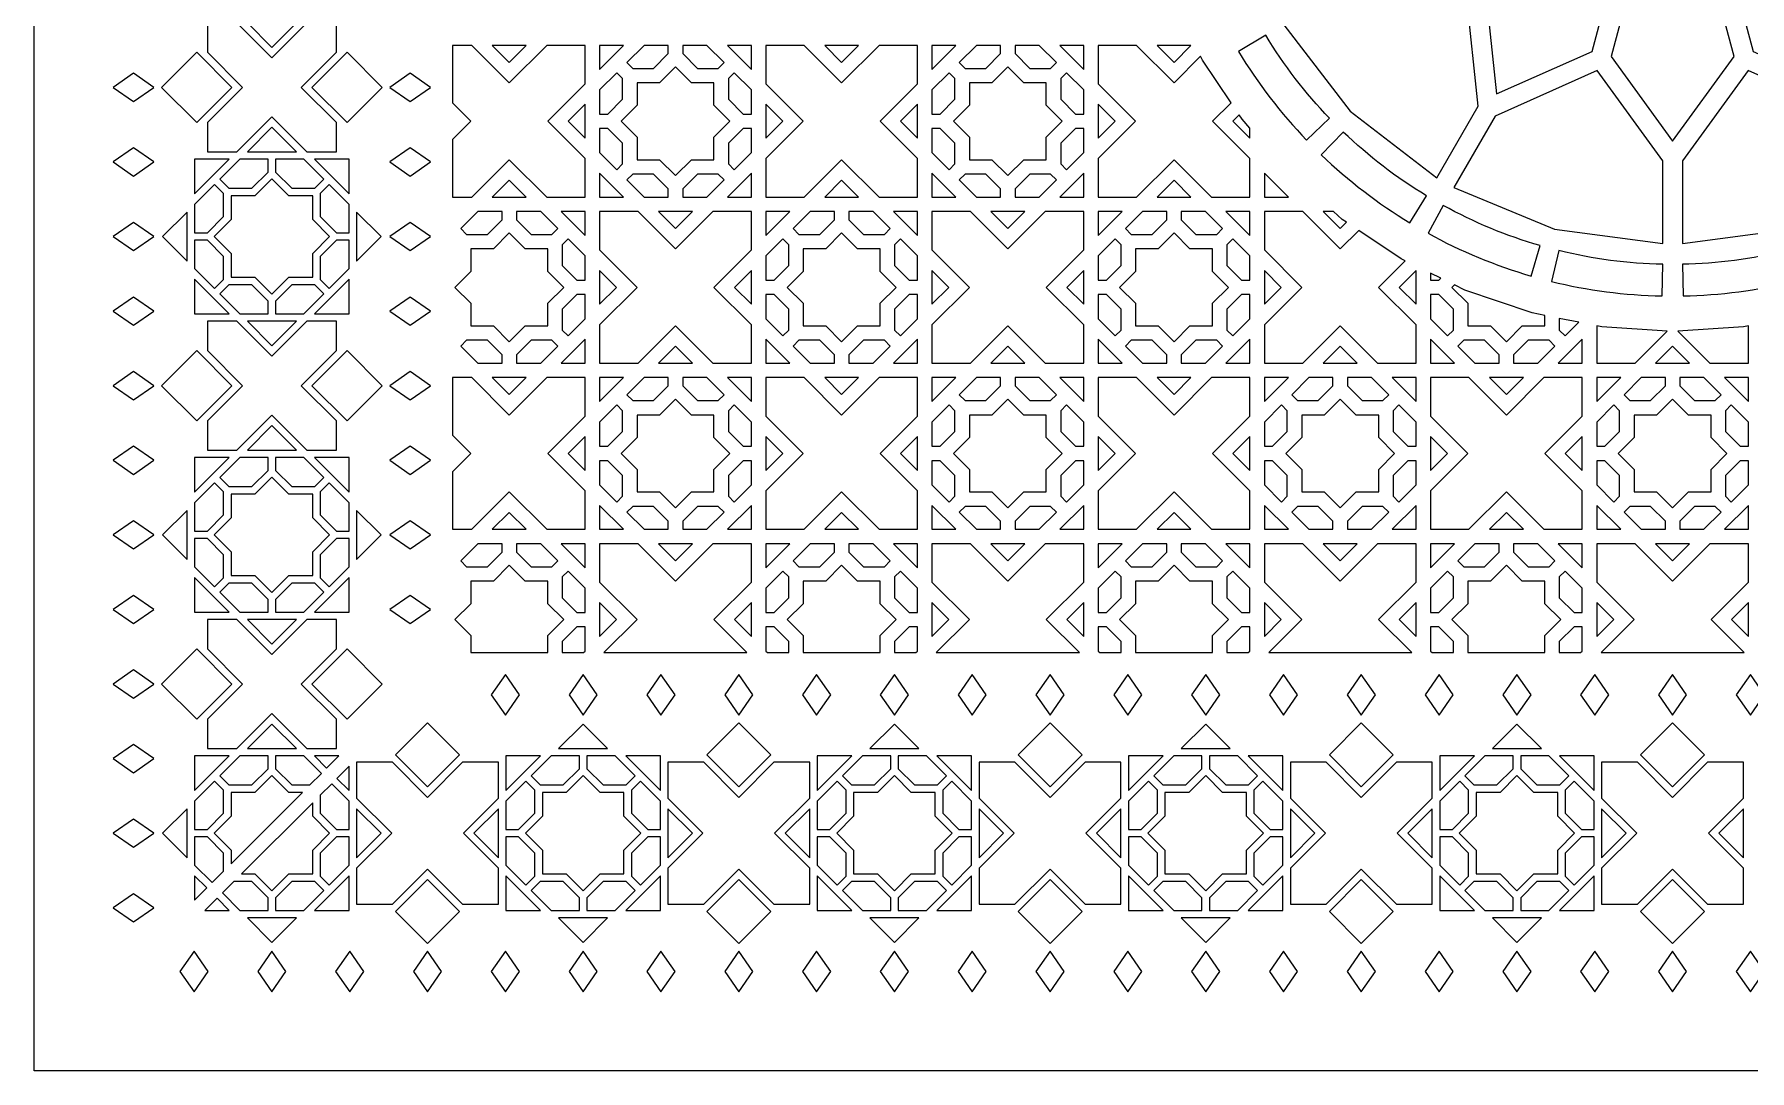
# Model space of a CAD drawing. Header units: millimetres. Extents: x 0 to 1380, y 140 to 1220.
# Drawn here: x 0 to 723, y 140 to 577 of the extents above; entities that cross this region are included whole.
import ezdxf

# ---------------------------------------------------------------- set-up
doc = ezdxf.new("R2010")
doc.units = ezdxf.units.MM
doc.layers.add('CUT', color=1, linetype='CONTINUOUS')

msp = doc.modelspace()

# ---------------------------------------------------------------- linework, layer by layer
at = {"layer": 'CUT'}
for points in [[(0, 1220), (1380.15, 1220), (1380.15, 139.85), (0, 139.85)], [(654.491, 638.508), (611.278, 595.295), (615.889, 551.431), (656.182, 569.37), (671.998, 628.399), (669.999, 645.154)], [(708.152, 628.399), (723.968, 569.37), (764.261, 551.431), (768.872, 595.295), (725.659, 638.508), (710.151, 645.154)], [(679.967, 626.265), (664.151, 567.235), (690.075, 531.553), (715.999, 567.235), (700.183, 626.265), (690.075, 639.774)], [(554.257, 544.107), (590.737, 516.117), (608.137, 546.254), (603.217, 593.067), (556.404, 597.987), (526.267, 580.587)], [(72.904, 568.992), (87.685, 554.211), (72.904, 539.429), (72.904, 527.039), (85.294, 527.039), (100.075, 541.821), (114.856, 527.039), (127.246, 527.039), (127.246, 539.429), (112.465, 554.211), (127.246, 568.992), (127.246, 581.382), (114.856, 581.382), (100.075, 566.601), (85.294, 581.382), (72.904, 581.382)], [(89.748, 581.382), (100.075, 571.055), (110.402, 581.382)], [(176.15, 547.653), (183.878, 539.925), (176.15, 532.197), (176.15, 507.97), (184.316, 507.97), (200.075, 523.728), (215.834, 507.97), (232.03, 507.97), (232.03, 524.166), (216.272, 539.925), (232.03, 555.684), (232.03, 571.88), (215.834, 571.88), (200.075, 556.122), (184.316, 571.88), (176.15, 571.88)], [(192.928, 571.88), (200.075, 564.734), (207.222, 571.88)], [(248.227, 571.88), (238.12, 571.88), (238.12, 561.773)], [(252.086, 562.22), (260.84, 562.22), (267.03, 568.41), (267.03, 571.88), (256.839, 571.88), (249.632, 564.674)], [(273.12, 568.41), (279.31, 562.22), (288.064, 562.22), (290.518, 564.674), (283.311, 571.88), (273.12, 571.88)], [(302.03, 561.773), (302.03, 571.88), (291.923, 571.88)], [(308.12, 571.88), (308.12, 555.684), (323.878, 539.925), (308.12, 524.166), (308.12, 507.97), (324.316, 507.97), (340.075, 523.728), (355.834, 507.97), (372.03, 507.97), (372.03, 524.166), (356.272, 539.925), (372.03, 555.684), (372.03, 571.88), (355.834, 571.88), (340.075, 556.122), (324.316, 571.88)], [(332.928, 571.88), (340.075, 564.734), (347.222, 571.88)], [(388.227, 571.88), (378.12, 571.88), (378.12, 561.773)], [(392.086, 562.22), (400.84, 562.22), (407.03, 568.41), (407.03, 571.88), (396.839, 571.88), (389.632, 564.674)], [(413.12, 568.41), (419.31, 562.22), (428.064, 562.22), (430.518, 564.674), (423.311, 571.88), (413.12, 571.88)], [(442.03, 561.773), (442.03, 571.88), (431.923, 571.88)], [(491.295, 567.341), (480.075, 556.122), (464.316, 571.88), (448.12, 571.88), (448.12, 555.684), (463.878, 539.925), (448.12, 524.166), (448.12, 507.97), (464.316, 507.97), (480.075, 523.728), (495.834, 507.97), (512.03, 507.97), (512.03, 524.166), (496.272, 539.925), (504.091, 547.745), (492.133, 565.642)], [(472.928, 571.88), (480.075, 564.734), (487.222, 571.88)], [(53.601, 554.211), (68.416, 539.396), (83.231, 554.211), (68.416, 569.025)], [(116.919, 554.211), (131.734, 539.396), (146.549, 554.211), (131.734, 569.025)], [(33.207, 554.211), (41.785, 548.272), (50.363, 554.211), (41.785, 560.15)], [(149.787, 554.211), (158.365, 548.272), (166.943, 554.211), (158.365, 560.15)], [(241.59, 542.97), (247.78, 549.16), (247.78, 557.914), (245.326, 560.368), (238.12, 553.161), (238.12, 542.97)], [(247.157, 539.925), (253.87, 533.213), (253.87, 523.72), (263.363, 523.72), (270.075, 517.007), (276.787, 523.72), (286.28, 523.72), (286.28, 533.213), (292.993, 539.925), (286.28, 546.637), (286.28, 556.13), (276.787, 556.13), (270.075, 562.843), (263.363, 556.13), (253.87, 556.13), (253.87, 546.637)], [(292.37, 557.914), (292.37, 549.16), (298.56, 542.97), (302.03, 542.97), (302.03, 553.161), (294.824, 560.368)], [(381.59, 542.97), (387.78, 549.16), (387.78, 557.914), (385.326, 560.368), (378.12, 553.161), (378.12, 542.97)], [(387.157, 539.925), (393.87, 533.213), (393.87, 523.72), (403.363, 523.72), (410.075, 517.007), (416.787, 523.72), (426.28, 523.72), (426.28, 533.213), (432.993, 539.925), (426.28, 546.637), (426.28, 556.13), (416.787, 556.13), (410.075, 562.843), (403.363, 556.13), (393.87, 556.13), (393.87, 546.637)], [(432.37, 557.914), (432.37, 549.16), (438.56, 542.97), (442.03, 542.97), (442.03, 553.161), (434.824, 560.368)], [(640.363, 494.395), (685.95, 488.394), (685.95, 523.195), (658.283, 561.275), (615.282, 542.129), (597.882, 511.992)], [(739.787, 494.395), (782.268, 511.992), (764.868, 542.129), (721.867, 561.275), (694.2, 523.195), (694.2, 488.394)], [(232.03, 547.072), (224.884, 539.925), (232.03, 532.778)], [(308.12, 532.778), (315.266, 539.925), (308.12, 547.072)], [(372.03, 547.072), (364.884, 539.925), (372.03, 532.778)], [(448.12, 532.778), (455.266, 539.925), (448.12, 547.072)], [(507.541, 542.582), (504.884, 539.925), (512.03, 532.778), (512.03, 537.035), (508.742, 540.784)], [(110.402, 527.039), (100.075, 537.366), (89.748, 527.039)], [(247.78, 521.936), (247.78, 530.69), (241.59, 536.88), (238.12, 536.88), (238.12, 526.689), (245.326, 519.482)], [(298.56, 536.88), (292.37, 530.69), (292.37, 521.936), (294.824, 519.482), (302.03, 526.689), (302.03, 536.88)], [(387.78, 521.936), (387.78, 530.69), (381.59, 536.88), (378.12, 536.88), (378.12, 526.689), (385.326, 519.482)], [(438.56, 536.88), (432.37, 530.69), (432.37, 521.936), (434.824, 519.482), (442.03, 526.689), (442.03, 536.88)], [(33.207, 522.782), (41.785, 516.843), (50.363, 522.782), (41.785, 528.721)], [(149.787, 522.782), (158.365, 516.843), (166.943, 522.782), (158.365, 528.721)], [(82.144, 523.889), (67.539, 523.889), (67.539, 509.285)], [(98.5, 523.889), (86.598, 523.889), (78.182, 515.474), (81.966, 511.69), (91.652, 511.69), (98.5, 518.538)], [(121.968, 515.474), (113.552, 523.889), (101.65, 523.889), (101.65, 518.538), (108.498, 511.69), (118.184, 511.69)], [(132.611, 509.285), (132.611, 523.889), (118.006, 523.889)], [(75.955, 513.246), (67.539, 504.83), (67.539, 492.929), (72.891, 492.929), (79.739, 499.777), (79.739, 509.462)], [(92.956, 508.54), (82.889, 508.54), (82.889, 498.472), (75.77, 491.354), (82.889, 484.235), (82.889, 474.168), (92.956, 474.168), (100.075, 467.049), (107.194, 474.168), (117.261, 474.168), (117.261, 484.235), (124.38, 491.354), (117.261, 498.472), (117.261, 508.54), (107.194, 508.54), (100.075, 515.658)], [(132.611, 492.929), (132.611, 504.83), (124.195, 513.246), (120.411, 509.462), (120.411, 499.777), (127.259, 492.929)], [(207.222, 507.97), (200.075, 515.116), (192.928, 507.97)], [(238.12, 518.077), (238.12, 507.97), (248.227, 507.97)], [(267.03, 511.44), (260.84, 517.63), (252.086, 517.63), (249.632, 515.176), (256.839, 507.97), (267.03, 507.97)], [(288.064, 517.63), (279.31, 517.63), (273.12, 511.44), (273.12, 507.97), (283.311, 507.97), (290.518, 515.176)], [(291.923, 507.97), (302.03, 507.97), (302.03, 518.077)], [(347.222, 507.97), (340.075, 515.116), (332.928, 507.97)], [(378.12, 518.077), (378.12, 507.97), (388.227, 507.97)], [(407.03, 511.44), (400.84, 517.63), (392.086, 517.63), (389.632, 515.176), (396.839, 507.97), (407.03, 507.97)], [(428.064, 517.63), (419.31, 517.63), (413.12, 511.44), (413.12, 507.97), (423.311, 507.97), (430.518, 515.176)], [(431.923, 507.97), (442.03, 507.97), (442.03, 518.077)], [(487.222, 507.97), (480.075, 515.116), (472.928, 507.97)], [(518.12, 518.077), (518.12, 507.97), (528.227, 507.97)], [(64.389, 501.68), (54.062, 491.354), (64.389, 481.027)], [(135.761, 481.027), (146.088, 491.354), (135.761, 501.68)], [(182.086, 492.22), (190.84, 492.22), (197.03, 498.41), (197.03, 501.88), (186.839, 501.88), (179.632, 494.674)], [(203.12, 498.41), (209.31, 492.22), (218.064, 492.22), (220.518, 494.674), (213.311, 501.88), (203.12, 501.88)], [(232.03, 491.773), (232.03, 501.88), (221.923, 501.88)], [(238.12, 501.88), (238.12, 485.684), (253.878, 469.925), (238.12, 454.166), (238.12, 437.97), (254.316, 437.97), (270.075, 453.728), (285.834, 437.97), (302.03, 437.97), (302.03, 454.166), (286.272, 469.925), (302.03, 485.684), (302.03, 501.88), (285.834, 501.88), (270.075, 486.122), (254.316, 501.88)], [(262.928, 501.88), (270.075, 494.734), (277.222, 501.88)], [(318.227, 501.88), (308.12, 501.88), (308.12, 491.773)], [(322.086, 492.22), (330.84, 492.22), (337.03, 498.41), (337.03, 501.88), (326.839, 501.88), (319.632, 494.674)], [(343.12, 498.41), (349.31, 492.22), (358.064, 492.22), (360.518, 494.674), (353.311, 501.88), (343.12, 501.88)], [(372.03, 491.773), (372.03, 501.88), (361.923, 501.88)], [(378.12, 501.88), (378.12, 485.684), (393.878, 469.925), (378.12, 454.166), (378.12, 437.97), (394.316, 437.97), (410.075, 453.728), (425.834, 437.97), (442.03, 437.97), (442.03, 454.166), (426.272, 469.925), (442.03, 485.684), (442.03, 501.88), (425.834, 501.88), (410.075, 486.122), (394.316, 501.88)], [(402.928, 501.88), (410.075, 494.734), (417.222, 501.88)], [(458.227, 501.88), (448.12, 501.88), (448.12, 491.773)], [(462.086, 492.22), (470.84, 492.22), (477.03, 498.41), (477.03, 501.88), (466.839, 501.88), (459.632, 494.674)], [(483.12, 498.41), (489.31, 492.22), (498.064, 492.22), (500.518, 494.674), (493.311, 501.88), (483.12, 501.88)], [(512.03, 491.773), (512.03, 501.88), (501.923, 501.88)], [(557.895, 493.941), (550.075, 486.122), (534.316, 501.88), (518.12, 501.88), (518.12, 485.684), (533.878, 469.925), (518.12, 454.166), (518.12, 437.97), (534.316, 437.97), (550.075, 453.728), (565.834, 437.97), (582.03, 437.97), (582.03, 454.166), (566.272, 469.925), (577.491, 481.145), (575.792, 481.983)], [(547.185, 501.88), (542.928, 501.88), (550.075, 494.734), (552.732, 497.391), (550.934, 498.592)], [(33.207, 491.354), (41.785, 485.415), (50.363, 491.354), (41.785, 497.293)], [(149.787, 491.354), (158.365, 485.415), (166.943, 491.354), (158.365, 497.293)], [(177.157, 469.925), (183.87, 463.213), (183.87, 453.72), (193.363, 453.72), (200.075, 447.007), (206.787, 453.72), (216.28, 453.72), (216.28, 463.213), (222.993, 469.925), (216.28, 476.637), (216.28, 486.13), (206.787, 486.13), (200.075, 492.843), (193.363, 486.13), (183.87, 486.13), (183.87, 476.637)], [(317.157, 469.925), (323.87, 463.213), (323.87, 453.72), (333.363, 453.72), (340.075, 447.007), (346.787, 453.72), (356.28, 453.72), (356.28, 463.213), (362.993, 469.925), (356.28, 476.637), (356.28, 486.13), (346.787, 486.13), (340.075, 492.843), (333.363, 486.13), (323.87, 486.13), (323.87, 476.637)], [(457.157, 469.925), (463.87, 463.213), (463.87, 453.72), (473.363, 453.72), (480.075, 447.007), (486.787, 453.72), (496.28, 453.72), (496.28, 463.213), (502.993, 469.925), (496.28, 476.637), (496.28, 486.13), (486.787, 486.13), (480.075, 492.843), (473.363, 486.13), (463.87, 486.13), (463.87, 476.637)], [(67.539, 489.779), (67.539, 477.877), (75.955, 469.461), (79.739, 473.245), (79.739, 482.93), (72.891, 489.779)], [(124.195, 469.461), (132.611, 477.877), (132.611, 489.779), (127.259, 489.779), (120.411, 482.93), (120.411, 473.245)], [(222.37, 487.914), (222.37, 479.16), (228.56, 472.97), (232.03, 472.97), (232.03, 483.161), (224.824, 490.368)], [(311.59, 472.97), (317.78, 479.16), (317.78, 487.914), (315.326, 490.368), (308.12, 483.161), (308.12, 472.97)], [(362.37, 487.914), (362.37, 479.16), (368.56, 472.97), (372.03, 472.97), (372.03, 483.161), (364.824, 490.368)], [(451.59, 472.97), (457.78, 479.16), (457.78, 487.914), (455.326, 490.368), (448.12, 483.161), (448.12, 472.97)], [(502.37, 487.914), (502.37, 479.16), (508.56, 472.97), (512.03, 472.97), (512.03, 483.161), (504.824, 490.368)], [(238.12, 462.778), (245.266, 469.925), (238.12, 477.072)], [(302.03, 477.072), (294.884, 469.925), (302.03, 462.778)], [(378.12, 462.778), (385.266, 469.925), (378.12, 477.072)], [(442.03, 477.072), (434.884, 469.925), (442.03, 462.778)], [(518.12, 462.778), (525.266, 469.925), (518.12, 477.072)], [(582.03, 477.072), (574.884, 469.925), (582.03, 462.778)], [(67.539, 473.422), (67.539, 458.818), (82.144, 458.818)], [(78.182, 467.234), (86.598, 458.818), (98.5, 458.818), (98.5, 464.169), (91.652, 471.018), (81.966, 471.018)], [(101.65, 458.818), (113.552, 458.818), (121.968, 467.234), (118.184, 471.018), (108.498, 471.018), (101.65, 464.169)], [(118.006, 458.818), (132.611, 458.818), (132.611, 473.422)], [(588.12, 475.903), (588.12, 472.97), (591.59, 472.97), (592.409, 473.788)], [(598.176, 470.944), (597.157, 469.925), (603.87, 463.213), (603.87, 453.72), (613.363, 453.72), (620.075, 447.007), (626.787, 453.72), (636.28, 453.72), (636.28, 458.082), (630.919, 459.148), (602.607, 468.759)], [(33.207, 459.925), (41.785, 453.986), (50.363, 459.925), (41.785, 465.864)], [(149.787, 459.925), (158.365, 453.986), (166.943, 459.925), (158.365, 465.864)], [(228.56, 466.88), (222.37, 460.69), (222.37, 451.936), (224.824, 449.482), (232.03, 456.689), (232.03, 466.88)], [(317.78, 451.936), (317.78, 460.69), (311.59, 466.88), (308.12, 466.88), (308.12, 456.689), (315.326, 449.482)], [(368.56, 466.88), (362.37, 460.69), (362.37, 451.936), (364.824, 449.482), (372.03, 456.689), (372.03, 466.88)], [(457.78, 451.936), (457.78, 460.69), (451.59, 466.88), (448.12, 466.88), (448.12, 456.689), (455.326, 449.482)], [(508.56, 466.88), (502.37, 460.69), (502.37, 451.936), (504.824, 449.482), (512.03, 456.689), (512.03, 466.88)], [(597.78, 451.936), (597.78, 460.69), (591.59, 466.88), (588.12, 466.88), (588.12, 456.689), (595.326, 449.482)], [(72.904, 443.278), (87.685, 428.496), (72.904, 413.715), (72.904, 401.325), (85.294, 401.325), (100.075, 416.107), (114.856, 401.325), (127.246, 401.325), (127.246, 413.715), (112.465, 428.496), (127.246, 443.278), (127.246, 455.668), (114.856, 455.668), (100.075, 440.886), (85.294, 455.668), (72.904, 455.668)], [(89.748, 455.668), (100.075, 445.341), (110.402, 455.668)], [(642.37, 456.871), (642.37, 451.936), (644.824, 449.482), (650.58, 455.238)], [(221.923, 437.97), (232.03, 437.97), (232.03, 448.077)], [(308.12, 448.077), (308.12, 437.97), (318.227, 437.97)], [(361.923, 437.97), (372.03, 437.97), (372.03, 448.077)], [(448.12, 448.077), (448.12, 437.97), (458.227, 437.97)], [(501.923, 437.97), (512.03, 437.97), (512.03, 448.077)], [(588.12, 448.077), (588.12, 437.97), (598.227, 437.97)], [(641.923, 437.97), (652.03, 437.97), (652.03, 448.077)], [(660.241, 453.316), (658.12, 453.738), (658.12, 437.97), (674.316, 437.97), (687.853, 451.506)], [(719.909, 453.316), (692.297, 451.506), (705.834, 437.97), (722.03, 437.97), (722.03, 453.738)], [(53.601, 428.496), (68.416, 413.682), (83.231, 428.496), (68.416, 443.311)], [(116.919, 428.496), (131.734, 413.682), (146.549, 428.496), (131.734, 443.311)], [(197.03, 441.44), (190.84, 447.63), (182.086, 447.63), (179.632, 445.176), (186.839, 437.97), (197.03, 437.97)], [(218.064, 447.63), (209.31, 447.63), (203.12, 441.44), (203.12, 437.97), (213.311, 437.97), (220.518, 445.176)], [(277.222, 437.97), (270.075, 445.116), (262.928, 437.97)], [(337.03, 441.44), (330.84, 447.63), (322.086, 447.63), (319.632, 445.176), (326.839, 437.97), (337.03, 437.97)], [(358.064, 447.63), (349.31, 447.63), (343.12, 441.44), (343.12, 437.97), (353.311, 437.97), (360.518, 445.176)], [(417.222, 437.97), (410.075, 445.116), (402.928, 437.97)], [(477.03, 441.44), (470.84, 447.63), (462.086, 447.63), (459.632, 445.176), (466.839, 437.97), (477.03, 437.97)], [(498.064, 447.63), (489.31, 447.63), (483.12, 441.44), (483.12, 437.97), (493.311, 437.97), (500.518, 445.176)], [(557.222, 437.97), (550.075, 445.116), (542.928, 437.97)], [(617.03, 441.44), (610.84, 447.63), (602.086, 447.63), (599.632, 445.176), (606.839, 437.97), (617.03, 437.97)], [(638.064, 447.63), (629.31, 447.63), (623.12, 441.44), (623.12, 437.97), (633.311, 437.97), (640.518, 445.176)], [(697.222, 437.97), (690.075, 445.116), (682.928, 437.97)], [(33.207, 428.496), (41.785, 422.557), (50.363, 428.496), (41.785, 434.435)], [(149.787, 428.496), (158.365, 422.557), (166.943, 428.496), (158.365, 434.435)], [(176.15, 407.653), (183.878, 399.925), (176.15, 392.197), (176.15, 367.97), (184.316, 367.97), (200.075, 383.728), (215.834, 367.97), (232.03, 367.97), (232.03, 384.166), (216.272, 399.925), (232.03, 415.684), (232.03, 431.88), (215.834, 431.88), (200.075, 416.122), (184.316, 431.88), (176.15, 431.88)], [(192.928, 431.88), (200.075, 424.734), (207.222, 431.88)], [(248.227, 431.88), (238.12, 431.88), (238.12, 421.773)], [(252.086, 422.22), (260.84, 422.22), (267.03, 428.41), (267.03, 431.88), (256.839, 431.88), (249.632, 424.674)], [(273.12, 428.41), (279.31, 422.22), (288.064, 422.22), (290.518, 424.674), (283.311, 431.88), (273.12, 431.88)], [(302.03, 421.773), (302.03, 431.88), (291.923, 431.88)], [(308.12, 431.88), (308.12, 415.684), (323.878, 399.925), (308.12, 384.166), (308.12, 367.97), (324.316, 367.97), (340.075, 383.728), (355.834, 367.97), (372.03, 367.97), (372.03, 384.166), (356.272, 399.925), (372.03, 415.684), (372.03, 431.88), (355.834, 431.88), (340.075, 416.122), (324.316, 431.88)], [(332.928, 431.88), (340.075, 424.734), (347.222, 431.88)], [(388.227, 431.88), (378.12, 431.88), (378.12, 421.773)], [(392.086, 422.22), (400.84, 422.22), (407.03, 428.41), (407.03, 431.88), (396.839, 431.88), (389.632, 424.674)], [(413.12, 428.41), (419.31, 422.22), (428.064, 422.22), (430.518, 424.674), (423.311, 431.88), (413.12, 431.88)], [(442.03, 421.773), (442.03, 431.88), (431.923, 431.88)], [(448.12, 431.88), (448.12, 415.684), (463.878, 399.925), (448.12, 384.166), (448.12, 367.97), (464.316, 367.97), (480.075, 383.728), (495.834, 367.97), (512.03, 367.97), (512.03, 384.166), (496.272, 399.925), (512.03, 415.684), (512.03, 431.88), (495.834, 431.88), (480.075, 416.122), (464.316, 431.88)], [(472.928, 431.88), (480.075, 424.734), (487.222, 431.88)], [(528.227, 431.88), (518.12, 431.88), (518.12, 421.773)], [(532.086, 422.22), (540.84, 422.22), (547.03, 428.41), (547.03, 431.88), (536.839, 431.88), (529.632, 424.674)], [(553.12, 428.41), (559.31, 422.22), (568.064, 422.22), (570.518, 424.674), (563.311, 431.88), (553.12, 431.88)], [(582.03, 421.773), (582.03, 431.88), (571.923, 431.88)], [(588.12, 431.88), (588.12, 415.684), (603.878, 399.925), (588.12, 384.166), (588.12, 367.97), (604.316, 367.97), (620.075, 383.728), (635.834, 367.97), (652.03, 367.97), (652.03, 384.166), (636.272, 399.925), (652.03, 415.684), (652.03, 431.88), (635.834, 431.88), (620.075, 416.122), (604.316, 431.88)], [(612.928, 431.88), (620.075, 424.734), (627.222, 431.88)], [(668.227, 431.88), (658.12, 431.88), (658.12, 421.773)], [(672.086, 422.22), (680.84, 422.22), (687.03, 428.41), (687.03, 431.88), (676.839, 431.88), (669.632, 424.674)], [(710.518, 424.674), (703.311, 431.88), (693.12, 431.88), (693.12, 428.41), (699.31, 422.22), (708.064, 422.22)], [(722.03, 421.773), (722.03, 431.88), (711.923, 431.88)], [(241.59, 402.97), (247.78, 409.16), (247.78, 417.914), (245.326, 420.368), (238.12, 413.161), (238.12, 402.97)], [(247.157, 399.925), (253.87, 393.213), (253.87, 383.72), (263.363, 383.72), (270.075, 377.007), (276.787, 383.72), (286.28, 383.72), (286.28, 393.213), (292.993, 399.925), (286.28, 406.637), (286.28, 416.13), (276.787, 416.13), (270.075, 422.843), (263.363, 416.13), (253.87, 416.13), (253.87, 406.637)], [(292.37, 417.914), (292.37, 409.16), (298.56, 402.97), (302.03, 402.97), (302.03, 413.161), (294.824, 420.368)], [(381.59, 402.97), (387.78, 409.16), (387.78, 417.914), (385.326, 420.368), (378.12, 413.161), (378.12, 402.97)], [(387.157, 399.925), (393.87, 393.213), (393.87, 383.72), (403.363, 383.72), (410.075, 377.007), (416.787, 383.72), (426.28, 383.72), (426.28, 393.213), (432.993, 399.925), (426.28, 406.637), (426.28, 416.13), (416.787, 416.13), (410.075, 422.843), (403.363, 416.13), (393.87, 416.13), (393.87, 406.637)], [(432.37, 417.914), (432.37, 409.16), (438.56, 402.97), (442.03, 402.97), (442.03, 413.161), (434.824, 420.368)], [(521.59, 402.97), (527.78, 409.16), (527.78, 417.914), (525.326, 420.368), (518.12, 413.161), (518.12, 402.97)], [(527.157, 399.925), (533.87, 393.213), (533.87, 383.72), (543.363, 383.72), (550.075, 377.007), (556.787, 383.72), (566.28, 383.72), (566.28, 393.213), (572.993, 399.925), (566.28, 406.637), (566.28, 416.13), (556.787, 416.13), (550.075, 422.843), (543.363, 416.13), (533.87, 416.13), (533.87, 406.637)], [(572.37, 417.914), (572.37, 409.16), (578.56, 402.97), (582.03, 402.97), (582.03, 413.161), (574.824, 420.368)], [(661.59, 402.97), (667.78, 409.16), (667.78, 417.914), (665.326, 420.368), (658.12, 413.161), (658.12, 402.97)], [(706.28, 406.637), (706.28, 416.13), (696.787, 416.13), (690.075, 422.843), (683.363, 416.13), (673.87, 416.13), (673.87, 406.637), (667.157, 399.925), (673.87, 393.213), (673.87, 383.72), (683.363, 383.72), (690.075, 377.007), (696.787, 383.72), (706.28, 383.72), (706.28, 393.213), (712.993, 399.925)], [(722.03, 402.97), (722.03, 413.161), (714.824, 420.368), (712.37, 417.914), (712.37, 409.16), (718.56, 402.97)], [(110.402, 401.325), (100.075, 411.652), (89.748, 401.325)], [(232.03, 407.072), (224.884, 399.925), (232.03, 392.778)], [(308.12, 392.778), (315.266, 399.925), (308.12, 407.072)], [(372.03, 407.072), (364.884, 399.925), (372.03, 392.778)], [(448.12, 392.778), (455.266, 399.925), (448.12, 407.072)], [(512.03, 407.072), (504.884, 399.925), (512.03, 392.778)], [(588.12, 392.778), (595.266, 399.925), (588.12, 407.072)], [(652.03, 407.072), (644.884, 399.925), (652.03, 392.778)], [(33.207, 397.068), (41.785, 391.129), (50.363, 397.068), (41.785, 403.007)], [(82.144, 398.175), (67.539, 398.175), (67.539, 383.571)], [(98.5, 398.175), (86.598, 398.175), (78.182, 389.759), (81.966, 385.975), (91.652, 385.975), (98.5, 392.824)], [(121.968, 389.759), (113.552, 398.175), (101.65, 398.175), (101.65, 392.824), (108.498, 385.975), (118.184, 385.975)], [(132.611, 383.571), (132.611, 398.175), (118.006, 398.175)], [(149.787, 397.068), (158.365, 391.129), (166.943, 397.068), (158.365, 403.007)], [(247.78, 381.936), (247.78, 390.69), (241.59, 396.88), (238.12, 396.88), (238.12, 386.689), (245.326, 379.482)], [(298.56, 396.88), (292.37, 390.69), (292.37, 381.936), (294.824, 379.482), (302.03, 386.689), (302.03, 396.88)], [(387.78, 381.936), (387.78, 390.69), (381.59, 396.88), (378.12, 396.88), (378.12, 386.689), (385.326, 379.482)], [(438.56, 396.88), (432.37, 390.69), (432.37, 381.936), (434.824, 379.482), (442.03, 386.689), (442.03, 396.88)], [(527.78, 381.936), (527.78, 390.69), (521.59, 396.88), (518.12, 396.88), (518.12, 386.689), (525.326, 379.482)], [(578.56, 396.88), (572.37, 390.69), (572.37, 381.936), (574.824, 379.482), (582.03, 386.689), (582.03, 396.88)], [(667.78, 381.936), (667.78, 390.69), (661.59, 396.88), (658.12, 396.88), (658.12, 386.689), (665.326, 379.482)], [(714.824, 379.482), (722.03, 386.689), (722.03, 396.88), (718.56, 396.88), (712.37, 390.69), (712.37, 381.936)], [(75.955, 387.532), (67.539, 379.116), (67.539, 367.214), (72.891, 367.214), (79.739, 374.063), (79.739, 383.748)], [(92.956, 382.825), (82.889, 382.825), (82.889, 372.758), (75.77, 365.639), (82.889, 358.521), (82.889, 348.453), (92.956, 348.453), (100.075, 341.335), (107.194, 348.453), (117.261, 348.453), (117.261, 358.521), (124.38, 365.639), (117.261, 372.758), (117.261, 382.825), (107.194, 382.825), (100.075, 389.944)], [(132.611, 367.214), (132.611, 379.116), (124.195, 387.532), (120.411, 383.748), (120.411, 374.063), (127.259, 367.214)], [(64.389, 375.966), (54.062, 365.639), (64.389, 355.312)], [(135.761, 355.312), (146.088, 365.639), (135.761, 375.966)], [(238.12, 378.077), (238.12, 367.97), (248.227, 367.97)], [(267.03, 371.44), (260.84, 377.63), (252.086, 377.63), (249.632, 375.176), (256.839, 367.97), (267.03, 367.97)], [(288.064, 377.63), (279.31, 377.63), (273.12, 371.44), (273.12, 367.97), (283.311, 367.97), (290.518, 375.176)], [(291.923, 367.97), (302.03, 367.97), (302.03, 378.077)], [(378.12, 378.077), (378.12, 367.97), (388.227, 367.97)], [(407.03, 371.44), (400.84, 377.63), (392.086, 377.63), (389.632, 375.176), (396.839, 367.97), (407.03, 367.97)], [(428.064, 377.63), (419.31, 377.63), (413.12, 371.44), (413.12, 367.97), (423.311, 367.97), (430.518, 375.176)], [(431.923, 367.97), (442.03, 367.97), (442.03, 378.077)], [(518.12, 378.077), (518.12, 367.97), (528.227, 367.97)], [(547.03, 371.44), (540.84, 377.63), (532.086, 377.63), (529.632, 375.176), (536.839, 367.97), (547.03, 367.97)], [(568.064, 377.63), (559.31, 377.63), (553.12, 371.44), (553.12, 367.97), (563.311, 367.97), (570.518, 375.176)], [(571.923, 367.97), (582.03, 367.97), (582.03, 378.077)], [(658.12, 378.077), (658.12, 367.97), (668.227, 367.97)], [(687.03, 371.44), (680.84, 377.63), (672.086, 377.63), (669.632, 375.176), (676.839, 367.97), (687.03, 367.97)], [(693.12, 367.97), (703.311, 367.97), (710.518, 375.176), (708.064, 377.63), (699.31, 377.63), (693.12, 371.44)], [(711.923, 367.97), (722.03, 367.97), (722.03, 378.077)], [(33.207, 365.639), (41.785, 359.7), (50.363, 365.639), (41.785, 371.578)], [(149.787, 365.639), (158.365, 359.7), (166.943, 365.639), (158.365, 371.578)], [(207.222, 367.97), (200.075, 375.116), (192.928, 367.97)], [(347.222, 367.97), (340.075, 375.116), (332.928, 367.97)], [(487.222, 367.97), (480.075, 375.116), (472.928, 367.97)], [(627.222, 367.97), (620.075, 375.116), (612.928, 367.97)], [(67.539, 364.064), (67.539, 352.162), (75.955, 343.747), (79.739, 347.531), (79.739, 357.216), (72.891, 364.064)], [(124.195, 343.747), (132.611, 352.162), (132.611, 364.064), (127.259, 364.064), (120.411, 357.216), (120.411, 347.531)], [(182.086, 352.22), (190.84, 352.22), (197.03, 358.41), (197.03, 361.88), (186.839, 361.88), (179.632, 354.674)], [(203.12, 358.41), (209.31, 352.22), (218.064, 352.22), (220.518, 354.674), (213.311, 361.88), (203.12, 361.88)], [(232.03, 351.773), (232.03, 361.88), (221.923, 361.88)], [(300.197, 316), (286.272, 329.925), (302.03, 345.684), (302.03, 361.88), (285.834, 361.88), (270.075, 346.122), (254.316, 361.88), (238.12, 361.88), (238.12, 345.684), (253.878, 329.925), (239.953, 316)], [(262.928, 361.88), (270.075, 354.734), (277.222, 361.88)], [(318.227, 361.88), (308.12, 361.88), (308.12, 351.773)], [(322.086, 352.22), (330.84, 352.22), (337.03, 358.41), (337.03, 361.88), (326.839, 361.88), (319.632, 354.674)], [(343.12, 358.41), (349.31, 352.22), (358.064, 352.22), (360.518, 354.674), (353.311, 361.88), (343.12, 361.88)], [(372.03, 351.773), (372.03, 361.88), (361.923, 361.88)], [(440.197, 316), (426.272, 329.925), (442.03, 345.684), (442.03, 361.88), (425.834, 361.88), (410.075, 346.122), (394.316, 361.88), (378.12, 361.88), (378.12, 345.684), (393.878, 329.925), (379.953, 316)], [(402.928, 361.88), (410.075, 354.734), (417.222, 361.88)], [(458.227, 361.88), (448.12, 361.88), (448.12, 351.773)], [(462.086, 352.22), (470.84, 352.22), (477.03, 358.41), (477.03, 361.88), (466.839, 361.88), (459.632, 354.674)], [(483.12, 358.41), (489.31, 352.22), (498.064, 352.22), (500.518, 354.674), (493.311, 361.88), (483.12, 361.88)], [(512.03, 351.773), (512.03, 361.88), (501.923, 361.88)], [(580.197, 316), (566.272, 329.925), (582.03, 345.684), (582.03, 361.88), (565.834, 361.88), (550.075, 346.122), (534.316, 361.88), (518.12, 361.88), (518.12, 345.684), (533.878, 329.925), (519.953, 316)], [(542.928, 361.88), (550.075, 354.734), (557.222, 361.88)], [(598.227, 361.88), (588.12, 361.88), (588.12, 351.773)], [(602.086, 352.22), (610.84, 352.22), (617.03, 358.41), (617.03, 361.88), (606.839, 361.88), (599.632, 354.674)], [(623.12, 358.41), (629.31, 352.22), (638.064, 352.22), (640.518, 354.674), (633.311, 361.88), (623.12, 361.88)], [(652.03, 351.773), (652.03, 361.88), (641.923, 361.88)], [(720.197, 316), (706.272, 329.925), (722.03, 345.684), (722.03, 361.88), (705.834, 361.88), (690.075, 346.122), (674.316, 361.88), (658.12, 361.88), (658.12, 345.684), (673.878, 329.925), (659.953, 316)], [(682.928, 361.88), (690.075, 354.734), (697.222, 361.88)], [(67.539, 347.708), (67.539, 333.103), (82.144, 333.103)], [(118.006, 333.103), (132.611, 333.103), (132.611, 347.708)], [(216.28, 316), (216.28, 323.213), (222.993, 329.925), (216.28, 336.637), (216.28, 346.13), (206.787, 346.13), (200.075, 352.843), (193.363, 346.13), (183.87, 346.13), (183.87, 336.637), (177.157, 329.925), (183.87, 323.213), (183.87, 316)], [(222.37, 347.914), (222.37, 339.16), (228.56, 332.97), (232.03, 332.97), (232.03, 343.161), (224.824, 350.368)], [(311.59, 332.97), (317.78, 339.16), (317.78, 347.914), (315.326, 350.368), (308.12, 343.161), (308.12, 332.97)], [(356.28, 316), (356.28, 323.213), (362.993, 329.925), (356.28, 336.637), (356.28, 346.13), (346.787, 346.13), (340.075, 352.843), (333.363, 346.13), (323.87, 346.13), (323.87, 336.637), (317.157, 329.925), (323.87, 323.213), (323.87, 316)], [(362.37, 347.914), (362.37, 339.16), (368.56, 332.97), (372.03, 332.97), (372.03, 343.161), (364.824, 350.368)], [(451.59, 332.97), (457.78, 339.16), (457.78, 347.914), (455.326, 350.368), (448.12, 343.161), (448.12, 332.97)], [(496.28, 316), (496.28, 323.213), (502.993, 329.925), (496.28, 336.637), (496.28, 346.13), (486.787, 346.13), (480.075, 352.843), (473.363, 346.13), (463.87, 346.13), (463.87, 336.637), (457.157, 329.925), (463.87, 323.213), (463.87, 316)], [(502.37, 347.914), (502.37, 339.16), (508.56, 332.97), (512.03, 332.97), (512.03, 343.161), (504.824, 350.368)], [(591.59, 332.97), (597.78, 339.16), (597.78, 347.914), (595.326, 350.368), (588.12, 343.161), (588.12, 332.97)], [(636.28, 316), (636.28, 323.213), (642.993, 329.925), (636.28, 336.637), (636.28, 346.13), (626.787, 346.13), (620.075, 352.843), (613.363, 346.13), (603.87, 346.13), (603.87, 336.637), (597.157, 329.925), (603.87, 323.213), (603.87, 316)], [(642.37, 347.914), (642.37, 339.16), (648.56, 332.97), (652.03, 332.97), (652.03, 343.161), (644.824, 350.368)], [(33.207, 334.211), (41.785, 328.272), (50.363, 334.211), (41.785, 340.15)], [(78.182, 341.519), (86.598, 333.103), (98.5, 333.103), (98.5, 338.455), (91.652, 345.303), (81.966, 345.303)], [(101.65, 333.103), (113.552, 333.103), (121.968, 341.519), (118.184, 345.303), (108.498, 345.303), (101.65, 338.455)], [(149.787, 334.211), (158.365, 328.272), (166.943, 334.211), (158.365, 340.15)], [(238.12, 322.778), (245.266, 329.925), (238.12, 337.072)], [(302.03, 337.072), (294.884, 329.925), (302.03, 322.778)], [(378.12, 322.778), (385.266, 329.925), (378.12, 337.072)], [(442.03, 337.072), (434.884, 329.925), (442.03, 322.778)], [(518.12, 322.778), (525.266, 329.925), (518.12, 337.072)], [(582.03, 337.072), (574.884, 329.925), (582.03, 322.778)], [(658.12, 322.778), (665.266, 329.925), (658.12, 337.072)], [(722.03, 337.072), (714.884, 329.925), (722.03, 322.778)], [(72.904, 317.564), (87.685, 302.782), (72.904, 288.001), (72.904, 275.611), (85.294, 275.611), (100.075, 290.392), (114.856, 275.611), (127.246, 275.611), (127.246, 288.001), (112.465, 302.782), (127.246, 317.564), (127.246, 329.953), (114.856, 329.953), (100.075, 315.172), (85.294, 329.953), (72.904, 329.953)], [(89.748, 329.953), (100.075, 319.627), (110.402, 329.953)], [(231.341, 316), (232.03, 316.689), (232.03, 326.88), (228.56, 326.88), (222.37, 320.69), (222.37, 316)], [(317.78, 316), (317.78, 320.69), (311.59, 326.88), (308.12, 326.88), (308.12, 316.689), (308.809, 316)], [(371.341, 316), (372.03, 316.689), (372.03, 326.88), (368.56, 326.88), (362.37, 320.69), (362.37, 316)], [(457.78, 316), (457.78, 320.69), (451.59, 326.88), (448.12, 326.88), (448.12, 316.689), (448.809, 316)], [(511.341, 316), (512.03, 316.689), (512.03, 326.88), (508.56, 326.88), (502.37, 320.69), (502.37, 316)], [(597.78, 316), (597.78, 320.69), (591.59, 326.88), (588.12, 326.88), (588.12, 316.689), (588.809, 316)], [(651.341, 316), (652.03, 316.689), (652.03, 326.88), (648.56, 326.88), (642.37, 320.69), (642.37, 316)], [(53.601, 302.782), (68.416, 287.967), (83.231, 302.782), (68.416, 317.597)], [(116.919, 302.782), (131.734, 287.967), (146.549, 302.782), (131.734, 317.597)], [(33.207, 302.782), (41.785, 296.843), (50.363, 302.782), (41.785, 308.721)], [(204.347, 298.215), (198.408, 306.793), (192.469, 298.215), (198.408, 289.637)], [(237.125, 298.215), (231.186, 306.793), (225.247, 298.215), (231.186, 289.637)], [(269.903, 298.215), (263.964, 306.793), (258.025, 298.215), (263.964, 289.637)], [(302.681, 298.215), (296.742, 306.793), (290.803, 298.215), (296.742, 289.637)], [(335.458, 298.215), (329.519, 306.793), (323.58, 298.215), (329.519, 289.637)], [(368.236, 298.215), (362.297, 306.793), (356.358, 298.215), (362.297, 289.637)], [(401.014, 298.215), (395.075, 306.793), (389.136, 298.215), (395.075, 289.637)], [(433.792, 298.215), (427.853, 306.793), (421.914, 298.215), (427.853, 289.637)], [(466.57, 298.215), (460.631, 306.793), (454.692, 298.215), (460.631, 289.637)], [(499.347, 298.215), (493.408, 306.793), (487.469, 298.215), (493.408, 289.637)], [(532.125, 298.215), (526.186, 306.793), (520.247, 298.215), (526.186, 289.637)], [(564.903, 298.215), (558.964, 306.793), (553.025, 298.215), (558.964, 289.637)], [(597.681, 298.215), (591.742, 306.793), (585.803, 298.215), (591.742, 289.637)], [(630.458, 298.215), (624.519, 306.793), (618.58, 298.215), (624.519, 289.637)], [(663.236, 298.215), (657.297, 306.793), (651.358, 298.215), (657.297, 289.637)], [(690.075, 289.637), (696.014, 298.215), (690.075, 306.793), (684.136, 298.215)], [(722.853, 289.637), (728.792, 298.215), (722.853, 306.793), (716.914, 298.215)], [(110.402, 275.611), (100.075, 285.938), (89.748, 275.611)], [(179.096, 272.933), (165.631, 286.399), (152.165, 272.933), (165.631, 259.468)], [(241.513, 275.611), (231.186, 285.938), (220.859, 275.611)], [(310.207, 272.933), (296.742, 286.399), (283.276, 272.933), (296.742, 259.468)], [(372.624, 275.611), (362.297, 285.938), (351.97, 275.611)], [(441.318, 272.933), (427.853, 286.399), (414.387, 272.933), (427.853, 259.468)], [(503.735, 275.611), (493.408, 285.938), (483.081, 275.611)], [(572.429, 272.933), (558.964, 286.399), (545.498, 272.933), (558.964, 259.468)], [(634.846, 275.611), (624.519, 285.938), (614.193, 275.611)], [(690.075, 259.468), (703.541, 272.933), (690.075, 286.399), (676.609, 272.933)], [(33.207, 271.354), (41.785, 265.415), (50.363, 271.354), (41.785, 277.293)], [(82.144, 272.461), (67.539, 272.461), (67.539, 257.856)], [(98.5, 272.461), (86.598, 272.461), (78.182, 264.045), (81.966, 260.261), (91.652, 260.261), (98.5, 267.109)], [(120.907, 265.106), (113.552, 272.461), (101.65, 272.461), (101.65, 267.109), (108.498, 260.261), (116.062, 260.261)], [(128.262, 272.461), (118.006, 272.461), (123.134, 267.333)], [(127.483, 262.984), (132.611, 257.856), (132.611, 268.112)], [(195.5, 210.055), (195.5, 225.144), (180.719, 239.925), (195.5, 254.706), (195.5, 269.795), (180.412, 269.795), (165.631, 255.013), (150.849, 269.795), (135.761, 269.795), (135.761, 254.706), (150.542, 239.925), (135.761, 225.144), (135.761, 210.055), (150.849, 210.055), (165.631, 224.837), (180.412, 210.055)], [(213.255, 272.461), (198.65, 272.461), (198.65, 257.856)], [(213.077, 260.261), (222.763, 260.261), (229.611, 267.109), (229.611, 272.461), (217.709, 272.461), (209.293, 264.045)], [(232.761, 267.109), (239.609, 260.261), (249.295, 260.261), (253.079, 264.045), (244.663, 272.461), (232.761, 272.461)], [(263.722, 257.856), (263.722, 272.461), (249.118, 272.461)], [(326.611, 210.055), (326.611, 225.144), (311.83, 239.925), (326.611, 254.706), (326.611, 269.795), (311.523, 269.795), (296.742, 255.013), (281.96, 269.795), (266.872, 269.795), (266.872, 254.706), (281.653, 239.925), (266.872, 225.144), (266.872, 210.055), (281.96, 210.055), (296.742, 224.837), (311.523, 210.055)], [(344.366, 272.461), (329.761, 272.461), (329.761, 257.856)], [(344.189, 260.261), (353.874, 260.261), (360.722, 267.109), (360.722, 272.461), (348.82, 272.461), (340.405, 264.045)], [(363.872, 267.109), (370.721, 260.261), (380.406, 260.261), (384.19, 264.045), (375.774, 272.461), (363.872, 272.461)], [(394.833, 257.856), (394.833, 272.461), (380.229, 272.461)], [(457.723, 210.055), (457.723, 225.144), (442.941, 239.925), (457.723, 254.706), (457.723, 269.795), (442.634, 269.795), (427.853, 255.013), (413.071, 269.795), (397.983, 269.795), (397.983, 254.706), (412.765, 239.925), (397.983, 225.144), (397.983, 210.055), (413.071, 210.055), (427.853, 224.837), (442.634, 210.055)], [(475.477, 272.461), (460.873, 272.461), (460.873, 257.856)], [(475.3, 260.261), (484.985, 260.261), (491.833, 267.109), (491.833, 272.461), (479.931, 272.461), (471.516, 264.045)], [(494.983, 267.109), (501.832, 260.261), (511.517, 260.261), (515.301, 264.045), (506.885, 272.461), (494.983, 272.461)], [(525.944, 257.856), (525.944, 272.461), (511.34, 272.461)], [(588.834, 210.055), (588.834, 225.144), (574.052, 239.925), (588.834, 254.706), (588.834, 269.795), (573.745, 269.795), (558.964, 255.013), (544.182, 269.795), (529.094, 269.795), (529.094, 254.706), (543.876, 239.925), (529.094, 225.144), (529.094, 210.055), (544.182, 210.055), (558.964, 224.837), (573.745, 210.055)], [(606.588, 272.461), (591.984, 272.461), (591.984, 257.856)], [(606.411, 260.261), (616.096, 260.261), (622.944, 267.109), (622.944, 272.461), (611.043, 272.461), (602.627, 264.045)], [(626.094, 267.109), (632.943, 260.261), (642.628, 260.261), (646.412, 264.045), (637.996, 272.461), (626.094, 272.461)], [(657.055, 257.856), (657.055, 272.461), (642.451, 272.461)], [(675.294, 210.055), (690.075, 224.837), (704.856, 210.055), (719.945, 210.055), (719.945, 225.144), (705.163, 239.925), (719.945, 254.706), (719.945, 269.795), (704.856, 269.795), (690.075, 255.013), (675.294, 269.795), (660.205, 269.795), (660.205, 254.706), (674.987, 239.925), (660.205, 225.144), (660.205, 210.055)], [(75.955, 261.818), (67.539, 253.402), (67.539, 241.5), (72.891, 241.5), (79.739, 248.348), (79.739, 258.034)], [(112.912, 257.111), (107.194, 257.111), (100.075, 264.23), (92.956, 257.111), (82.889, 257.111), (82.889, 247.044), (75.77, 239.925), (82.889, 232.806), (82.889, 227.088)], [(120.411, 255.912), (120.411, 248.348), (127.259, 241.5), (132.611, 241.5), (132.611, 253.402), (125.256, 260.757)], [(204.002, 241.5), (210.85, 248.348), (210.85, 258.034), (207.066, 261.818), (198.65, 253.402), (198.65, 241.5)], [(255.491, 239.925), (248.372, 247.044), (248.372, 257.111), (238.305, 257.111), (231.186, 264.23), (224.067, 257.111), (214, 257.111), (214, 247.044), (206.881, 239.925), (214, 232.806), (214, 222.739), (224.067, 222.739), (231.186, 215.62), (238.305, 222.739), (248.372, 222.739), (248.372, 232.806)], [(251.522, 258.034), (251.522, 248.348), (258.37, 241.5), (263.722, 241.5), (263.722, 253.402), (255.306, 261.818)], [(335.113, 241.5), (341.961, 248.348), (341.961, 258.034), (338.177, 261.818), (329.761, 253.402), (329.761, 241.5)], [(386.602, 239.925), (379.483, 247.044), (379.483, 257.111), (369.416, 257.111), (362.297, 264.23), (355.178, 257.111), (345.111, 257.111), (345.111, 247.044), (337.993, 239.925), (345.111, 232.806), (345.111, 222.739), (355.178, 222.739), (362.297, 215.62), (369.416, 222.739), (379.483, 222.739), (379.483, 232.806)], [(382.633, 258.034), (382.633, 248.348), (389.482, 241.5), (394.833, 241.5), (394.833, 253.402), (386.417, 261.818)], [(466.224, 241.5), (473.072, 248.348), (473.072, 258.034), (469.288, 261.818), (460.873, 253.402), (460.873, 241.5)], [(517.713, 239.925), (510.594, 247.044), (510.594, 257.111), (500.527, 257.111), (493.408, 264.23), (486.29, 257.111), (476.222, 257.111), (476.222, 247.044), (469.104, 239.925), (476.222, 232.806), (476.222, 222.739), (486.29, 222.739), (493.408, 215.62), (500.527, 222.739), (510.594, 222.739), (510.594, 232.806)], [(513.744, 258.034), (513.744, 248.348), (520.593, 241.5), (525.944, 241.5), (525.944, 253.402), (517.528, 261.818)], [(597.335, 241.5), (604.183, 248.348), (604.183, 258.034), (600.399, 261.818), (591.984, 253.402), (591.984, 241.5)], [(648.824, 239.925), (641.705, 247.044), (641.705, 257.111), (631.638, 257.111), (624.519, 264.23), (617.401, 257.111), (607.333, 257.111), (607.333, 247.044), (600.215, 239.925), (607.333, 232.806), (607.333, 222.739), (617.401, 222.739), (624.519, 215.62), (631.638, 222.739), (641.705, 222.739), (641.705, 232.806)], [(644.855, 258.034), (644.855, 248.348), (651.704, 241.5), (657.055, 241.5), (657.055, 253.402), (648.639, 261.818)], [(33.207, 239.925), (41.785, 233.986), (50.363, 239.925), (41.785, 245.864)], [(64.389, 250.252), (54.062, 239.925), (64.389, 229.598)], [(87.238, 222.739), (92.956, 222.739), (100.075, 215.62), (107.194, 222.739), (117.261, 222.739), (117.261, 232.806), (124.38, 239.925), (117.261, 247.044), (117.261, 252.762)], [(135.761, 229.598), (146.088, 239.925), (135.761, 250.252)], [(195.5, 250.252), (185.173, 239.925), (195.5, 229.598)], [(266.872, 229.598), (277.199, 239.925), (266.872, 250.252)], [(326.611, 250.252), (316.285, 239.925), (326.611, 229.598)], [(397.983, 229.598), (408.31, 239.925), (397.983, 250.252)], [(457.723, 250.252), (447.396, 239.925), (457.723, 229.598)], [(529.094, 229.598), (539.421, 239.925), (529.094, 250.252)], [(588.834, 250.252), (578.507, 239.925), (588.834, 229.598)], [(660.205, 229.598), (670.532, 239.925), (660.205, 250.252)], [(719.945, 250.252), (709.618, 239.925), (719.945, 229.598)], [(79.739, 223.938), (79.739, 231.502), (72.891, 238.35), (67.539, 238.35), (67.539, 226.448), (74.894, 219.093)], [(127.259, 238.35), (120.411, 231.502), (120.411, 221.816), (124.195, 218.032), (132.611, 226.448), (132.611, 238.35)], [(210.85, 221.816), (210.85, 231.502), (204.002, 238.35), (198.65, 238.35), (198.65, 226.448), (207.066, 218.032)], [(258.37, 238.35), (251.522, 231.502), (251.522, 221.816), (255.306, 218.032), (263.722, 226.448), (263.722, 238.35)], [(341.961, 221.816), (341.961, 231.502), (335.113, 238.35), (329.761, 238.35), (329.761, 226.448), (338.177, 218.032)], [(389.482, 238.35), (382.633, 231.502), (382.633, 221.816), (386.417, 218.032), (394.833, 226.448), (394.833, 238.35)], [(473.072, 221.816), (473.072, 231.502), (466.224, 238.35), (460.873, 238.35), (460.873, 226.448), (469.288, 218.032)], [(520.593, 238.35), (513.744, 231.502), (513.744, 221.816), (517.528, 218.032), (525.944, 226.448), (525.944, 238.35)], [(604.183, 221.816), (604.183, 231.502), (597.335, 238.35), (591.984, 238.35), (591.984, 226.448), (600.399, 218.032)], [(651.704, 238.35), (644.855, 231.502), (644.855, 221.816), (648.639, 218.032), (657.055, 226.448), (657.055, 238.35)], [(72.667, 216.866), (67.539, 221.994), (67.539, 211.738)], [(79.243, 214.744), (86.598, 207.389), (98.5, 207.389), (98.5, 212.741), (91.652, 219.589), (84.088, 219.589)], [(118.184, 219.589), (108.498, 219.589), (101.65, 212.741), (101.65, 207.389), (113.552, 207.389), (121.968, 215.805)], [(118.006, 207.389), (132.611, 207.389), (132.611, 221.994)], [(179.096, 206.917), (165.631, 220.382), (152.165, 206.917), (165.631, 193.451)], [(198.65, 221.994), (198.65, 207.389), (213.255, 207.389)], [(229.611, 212.741), (222.763, 219.589), (213.077, 219.589), (209.293, 215.805), (217.709, 207.389), (229.611, 207.389)], [(249.295, 219.589), (239.609, 219.589), (232.761, 212.741), (232.761, 207.389), (244.663, 207.389), (253.079, 215.805)], [(249.118, 207.389), (263.722, 207.389), (263.722, 221.994)], [(310.207, 206.917), (296.742, 220.382), (283.276, 206.917), (296.742, 193.451)], [(329.761, 221.994), (329.761, 207.389), (344.366, 207.389)], [(360.722, 212.741), (353.874, 219.589), (344.189, 219.589), (340.405, 215.805), (348.82, 207.389), (360.722, 207.389)], [(380.406, 219.589), (370.721, 219.589), (363.872, 212.741), (363.872, 207.389), (375.774, 207.389), (384.19, 215.805)], [(380.229, 207.389), (394.833, 207.389), (394.833, 221.994)], [(441.318, 206.917), (427.853, 220.382), (414.387, 206.917), (427.853, 193.451)], [(460.873, 221.994), (460.873, 207.389), (475.477, 207.389)], [(491.833, 212.741), (484.985, 219.589), (475.3, 219.589), (471.516, 215.805), (479.931, 207.389), (491.833, 207.389)], [(511.517, 219.589), (501.832, 219.589), (494.983, 212.741), (494.983, 207.389), (506.885, 207.389), (515.301, 215.805)], [(511.34, 207.389), (525.944, 207.389), (525.944, 221.994)], [(572.429, 206.917), (558.964, 220.382), (545.498, 206.917), (558.964, 193.451)], [(591.984, 221.994), (591.984, 207.389), (606.588, 207.389)], [(622.944, 212.741), (616.096, 219.589), (606.411, 219.589), (602.627, 215.805), (611.043, 207.389), (622.944, 207.389)], [(642.628, 219.589), (632.943, 219.589), (626.094, 212.741), (626.094, 207.389), (637.996, 207.389), (646.412, 215.805)], [(642.451, 207.389), (657.055, 207.389), (657.055, 221.994)], [(690.075, 193.451), (703.541, 206.917), (690.075, 220.382), (676.609, 206.917)], [(33.207, 208.496), (41.785, 202.557), (50.363, 208.496), (41.785, 214.435)], [(71.888, 207.389), (82.144, 207.389), (77.016, 212.517)], [(89.748, 204.239), (100.075, 193.912), (110.402, 204.239)], [(220.859, 204.239), (231.186, 193.912), (241.513, 204.239)], [(351.97, 204.239), (362.297, 193.912), (372.624, 204.239)], [(483.081, 204.239), (493.408, 193.912), (503.735, 204.239)], [(614.193, 204.239), (624.519, 193.912), (634.846, 204.239)], [(73.236, 181.635), (67.297, 190.213), (61.358, 181.635), (67.297, 173.057)], [(106.014, 181.635), (100.075, 190.213), (94.136, 181.635), (100.075, 173.057)], [(138.792, 181.635), (132.853, 190.213), (126.914, 181.635), (132.853, 173.057)], [(171.57, 181.635), (165.631, 190.213), (159.692, 181.635), (165.631, 173.057)], [(204.347, 181.635), (198.408, 190.213), (192.469, 181.635), (198.408, 173.057)], [(237.125, 181.635), (231.186, 190.213), (225.247, 181.635), (231.186, 173.057)], [(269.903, 181.635), (263.964, 190.213), (258.025, 181.635), (263.964, 173.057)], [(302.681, 181.635), (296.742, 190.213), (290.803, 181.635), (296.742, 173.057)], [(335.458, 181.635), (329.519, 190.213), (323.58, 181.635), (329.519, 173.057)], [(368.236, 181.635), (362.297, 190.213), (356.358, 181.635), (362.297, 173.057)], [(401.014, 181.635), (395.075, 190.213), (389.136, 181.635), (395.075, 173.057)], [(433.792, 181.635), (427.853, 190.213), (421.914, 181.635), (427.853, 173.057)], [(466.57, 181.635), (460.631, 190.213), (454.692, 181.635), (460.631, 173.057)], [(499.347, 181.635), (493.408, 190.213), (487.469, 181.635), (493.408, 173.057)], [(532.125, 181.635), (526.186, 190.213), (520.247, 181.635), (526.186, 173.057)], [(564.903, 181.635), (558.964, 190.213), (553.025, 181.635), (558.964, 173.057)], [(597.681, 181.635), (591.742, 190.213), (585.803, 181.635), (591.742, 173.057)], [(630.458, 181.635), (624.519, 190.213), (618.58, 181.635), (624.519, 173.057)], [(663.236, 181.635), (657.297, 190.213), (651.358, 181.635), (657.297, 173.057)], [(690.075, 173.057), (696.014, 181.635), (690.075, 190.213), (684.136, 181.635)], [(722.853, 173.057), (728.792, 181.635), (722.853, 190.213), (716.914, 181.635)]]:
    msp.add_lwpolyline(points, close=True, dxfattribs=at)
for points in [[(545.536, 541.222, -0.0552056), (518.689, 576.21), (507.264, 569.303, 0.0552173), (535.907, 531.975)], [(586.36, 508.539, -0.0552056), (551.372, 535.386), (542.125, 525.757, 0.0552173), (579.453, 497.114)], [(634.252, 487.535, -0.0552056), (593.508, 504.412), (587.068, 492.718, 0.0552173), (630.537, 474.712)], [(685.948, 479.643, -0.0552056), (642.224, 485.399), (639.03, 472.437, 0.0552173), (685.679, 466.296)], [(737.926, 485.399, -0.0552056), (694.202, 479.643), (694.471, 466.296, 0.0552173), (741.12, 472.437)]]:
    msp.add_lwpolyline(points, format="xyb", close=True, dxfattribs=at)

doc.saveas('drawing.dxf')
